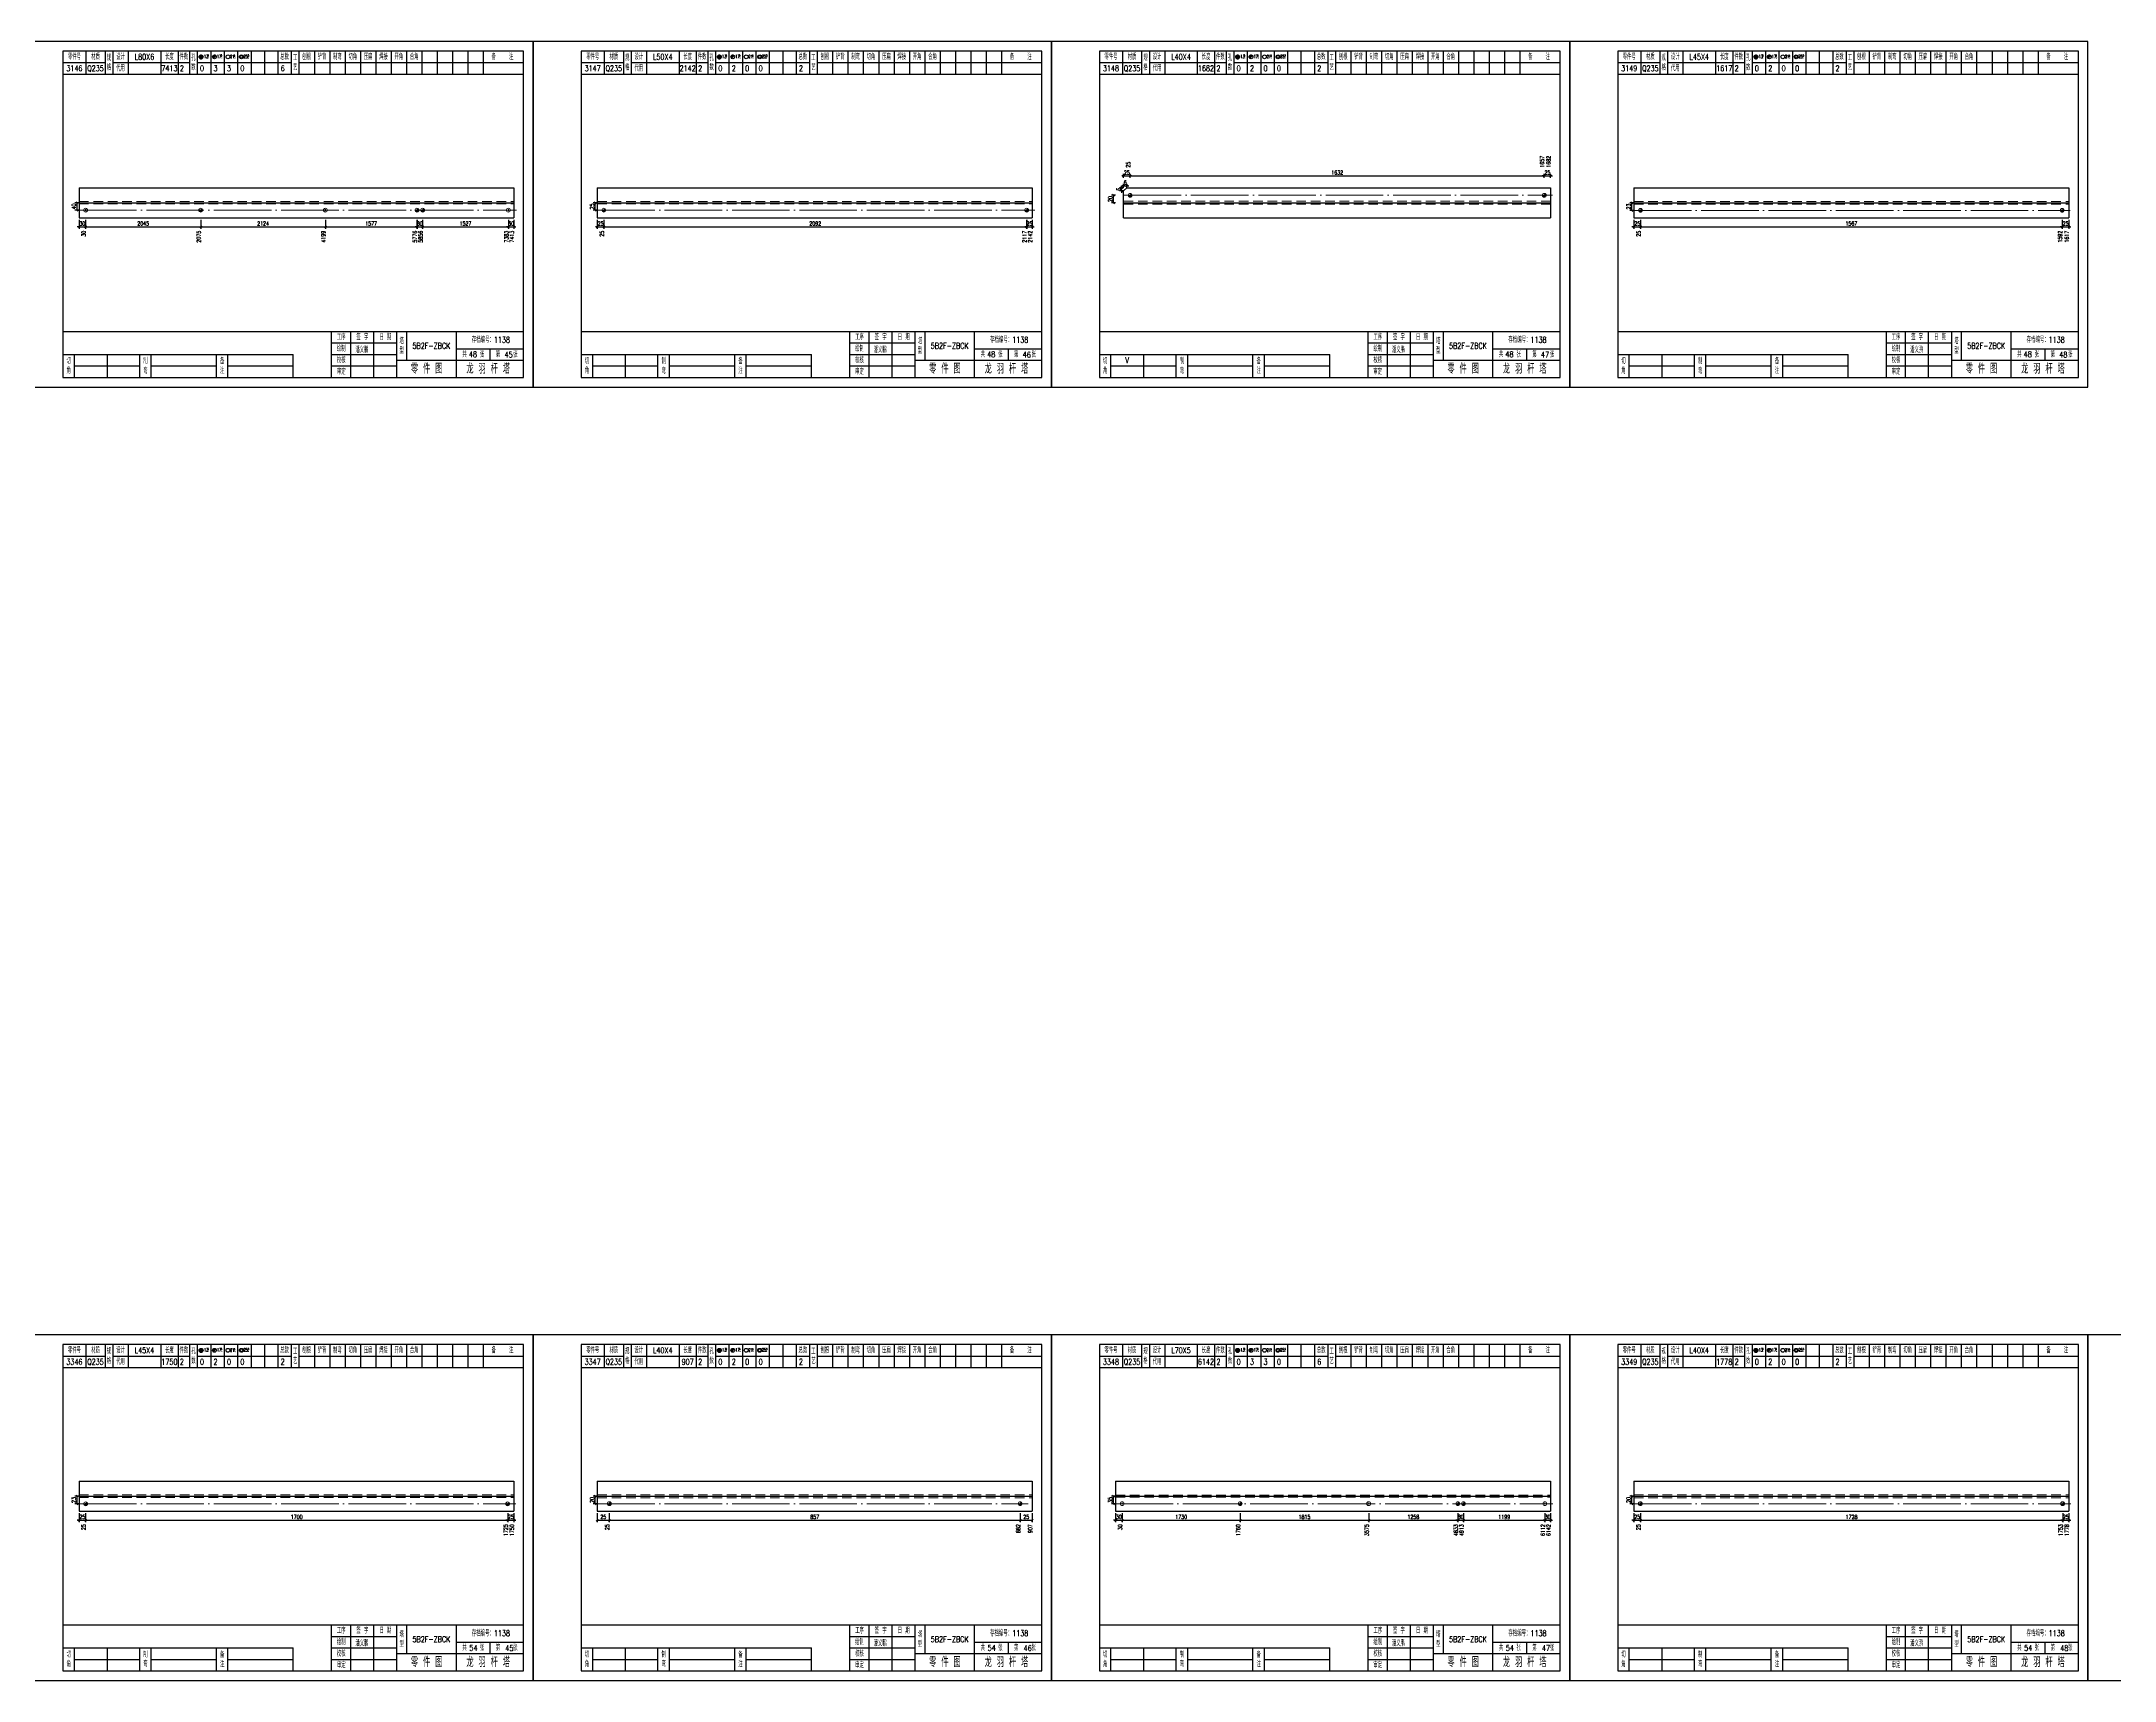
# Model space of a CAD drawing. Header units: millimetres. Extents: x 0 to 30240, y -10896 to -1348.
# Drawn here: x 11894 to 12974, y -10043 to -9189 of the extents above; entities that cross this region are included whole.
import ezdxf
from ezdxf.enums import TextEntityAlignment as Align

# ---------------------------------------------------------------- set-up
doc = ezdxf.new("R2010")
doc.units = ezdxf.units.MM
doc.header["$LTSCALE"] = 20
doc.header["$PDMODE"] = 1
doc.linetypes.add('DASHDOT2X', pattern=[1.75, 1.5, -0.125, 0, -0.125])
doc.linetypes.add('HIDDEN', pattern=[0.375, 0.25, -0.125])
for name, color, linetype, lineweight in [('1', 7, 'Continuous', 25), ('11', 3, 'Continuous', 13), ('2', 1, 'HIDDEN', 13), ('5', 1, 'Continuous', 13), ('7', 2, 'DASHDOT2X', 13)]:
    doc.layers.add(name, color=color, linetype=linetype, lineweight=lineweight)
doc.styles.get("Standard").update_dxf_attribs({"font": 'simplex', "width": 0.7, "bigfont": 'gbhzfs.shx'})
doc.styles.add('SYMBOL_TXT', font='txt.shx', dxfattribs={"width": 0.6})
doc.styles.add('TITLE_TXT', font='simplex.shx', dxfattribs={"width": 0.75, "height": 2.5, "bigfont": 'gbhzfs.shx'})
doc.dimstyles.get("Standard").update_dxf_attribs({"dimtxt": 2.1, "dimasz": 1, "dimexe": 1.05, "dimexo": 0, "dimgap": 0.63, "dimtad": 1, "dimzin": 0, "dimdsep": 46, "dimtxsty": 'standard', "dimblk": 'OBLIQUE', "dimblk1": 'OBLIQUE', "dimblk2": 'OBLIQUE', "dimcen": 0.09, "dimadec": 0, "dimazin": 0, "dimtfac": 1, "dimtdec": 1, "dimtix": 1, "dimtmove": 0, "dimatfit": 3, "dimfxl": 0, "dimtolj": 1, "dimtzin": 0, "dimarcsym": 0})
pattern_1 = [(0, (-3, 0), (0, 0.0125), [])]

# ---------------------------------------------------------------- blocks, each defined once
blk = doc.blocks.new('M12_HOLE')
h = blk.add_hatch()
h.set_pattern_fill('LINE', scale=0.1, style=0)
h.set_pattern_definition(pattern_1)
h.paths.add_polyline_path([(-5, 0, 1), (-1, 0, 1)])
at = {"color": 7}
blk.add_circle((-3, 0), 2, dxfattribs=at)
at = {"color": 7, "attachment_point": 1, "style": 'SYMBOL_TXT'}
for s, insert, char_height, width in [('13\\f??|b0|i0|c0|p54;.', (-0.1, 2.1), 3.5, 5.707), ('5', (3.7, 2.3), 1.8, 2.931)]:
    blk.add_mtext(s, dxfattribs=dict(at, insert=insert, char_height=char_height, width=width))
blk = doc.blocks.new('M16_HOLE')
h = blk.add_hatch()
h.set_pattern_fill('LINE', scale=0.1, style=0)
h.set_pattern_definition(pattern_1)
h.paths.add_polyline_path([(-1.6, 1.4, 0.668179), (-5, 0, 0.198912), (-4.4, -1.4)])
at = {"color": 7}
blk.add_circle((-3, 0), 2, dxfattribs=at)
at = {"color": 7, "attachment_point": 1, "style": 'SYMBOL_TXT'}
for s, insert, char_height, width in [('17.', (-0.4, 2.1), 3.5, 6.316), ('5', (3.6, 2.3), 1.8, 1.822)]:
    blk.add_mtext(s, dxfattribs=dict(at, insert=insert, char_height=char_height, width=width))
blk = doc.blocks.new('M20_HOLE')
at = {"color": 7}
blk.add_circle((-3, 0), 2, dxfattribs=at)
at = {"color": 7, "attachment_point": 1, "style": 'SYMBOL_TXT'}
for s, insert, char_height, width in [('21.', (-0.7, 2), 3.5, 6.074), ('5', (3.3, 2), 1.8, 1.458)]:
    blk.add_mtext(s, dxfattribs=dict(at, insert=insert, char_height=char_height, width=width))
blk = doc.blocks.new('M24_HOLE')
at = {"color": 7}
for radius in [2, 1.5]:
    blk.add_circle((-3, 0), radius, dxfattribs=at)
at = {"color": 7, "attachment_point": 1, "style": 'SYMBOL_TXT'}
for s, insert, char_height, width in [('25.', (-0.7, 2.1), 3.5, 2.429), ('5', (3.9, 2.3), 1.8, 1.944)]:
    blk.add_mtext(s, dxfattribs=dict(at, insert=insert, char_height=char_height, width=width))
blk = doc.blocks.new('JgCard')
for p, q in [((270, 180), (0, 180)), ((0, 180), (0, 0)), ((265, 175), (25, 175)), ((25, 175), (25, 5)), ((37, 175), (37, 163)), ((47, 175), (47, 163)), ((51, 175), (51, 163)), ((59, 175), (59, 163)), ((76, 175), (76, 163)), ((85, 175), (85, 163)), ((91, 175), (91, 163)), ((95, 175), (95, 163)), ((102, 175), (102, 163)), ((109, 175), (109, 163)), ((116, 175), (116, 163)), ((123, 175), (123, 163)), ((130, 175), (130, 163)), ((137, 175), (137, 163)), ((144, 175), (144, 163)), ((148, 175), (148, 163)), ((156, 175), (156, 163)), ((164, 175), (164, 163)), ((172, 175), (172, 163)), ((180, 175), (180, 163)), ((188, 175), (188, 163)), ((196, 175), (196, 163)), ((204, 175), (204, 163)), ((212, 175), (212, 163)), ((220, 175), (220, 163)), ((228, 175), (228, 163)), ((236, 175), (236, 163)), ((244, 175), (244, 163)), ((265, 5), (265, 175)), ((270, 0), (270, 180)), ((25, 169), (47, 169)), ((25, 163), (265, 163)), ((51, 169), (91, 169)), ((95, 169), (144, 169)), ((148, 169), (265, 169)), ((25, 29), (265, 29)), ((165, 5), (165, 29)), ((165, 23), (199, 23)), ((175, 5), (175, 29)), ((187, 5), (187, 29)), ((199, 5), (199, 29)), ((204, 29), (204, 14)), ((230, 5), (230, 29)), ((25, 17), (145, 17)), ((31, 5), (31, 17)), ((31, 11), (65, 11)), ((48, 17), (48, 5)), ((65, 5), (65, 17)), ((71, 5), (71, 17)), ((71, 11), (105, 11)), ((105, 5), (105, 17)), ((111, 5), (111, 17)), ((111, 11), (145, 11)), ((145, 5), (145, 17)), ((165, 17), (199, 17)), ((165, 11), (199, 11)), ((199, 14), (265, 14)), ((230, 20), (265, 20)), ((247.5, 20), (247.5, 14)), ((0, 0), (270, 0)), ((25, 5), (265, 5))]:
    blk.add_line(p, q)
blk.add_lwpolyline([(96, 172, -1), (98, 172, -1)], format="xyb", close=True)
blk.add_point((145, 96))
at = {"xscale": 0.5, "yscale": 0.5, "zscale": 0.5}
for name, p in [('M12_HOLE', (98.5, 172)), ('M16_HOLE', (105.5, 172)), ('M20_HOLE', (112.5, 172)), ('M24_HOLE', (119.5, 172))]:
    blk.add_blockref(name, p, dxfattribs=at)
at = {"style": 'TITLE_TXT', "width": 0.75}
for s, height, p in [('存档编号：1138', 3.08, (238, 23.1)), ('潘义鹏', 3, (177.4, 17.9)), ('龙 羽 杆 塔', 5, (235.2, 7))]:
    blk.add_text(s, height=height, dxfattribs=at).set_placement(p)
at = {"attachment_point": 5, "style": 'TITLE_TXT'}
for s, insert, char_height, width in [('零件号', (31, 172), 3, 15), ('材质', (42, 172), 3, 8), ('设计', (55, 172), 3, 8), ('长度', (80.5, 172), 3, 8), ('件数', (88, 172), 3, 6), ('总数', (140.5, 172), 3, 7), ('工\\P艺', (146, 169), 3, 4), ('刨根', (152, 172), 3, 8), ('铲背', (160, 172), 3, 8), ('制弯', (168, 172), 3, 8), ('切角', (176, 172), 3, 8), ('压扁', (184, 172), 3, 8), ('焊接', (192, 172), 3, 8), ('开角', (200, 172), 3, 8), ('合角', (208, 172), 3, 8), ('备    注', (254, 172), 3, 22), ('规格', (49, 169), 3, 4), ('代用', (55, 166), 3, 8), ('孔数', (93, 169), 3, 4), ('绘制', (170, 20), 3, 10), ('工序', (170, 26), 3, 10), ('签 字', (181, 26), 3, 12), ('日 期', (193, 26), 3, 12), ('塔\\P型', (201.5, 21.5), 3, 5), ('切\\P角', (28, 11), 3, 6), ('制\\P弯', (68, 11), 3, 6), ('备\\P注', (108, 11), 3, 6), ('校核', (170, 14), 3, 10), ('零 件 图', (214.5, 9.5), 5, 31), ('共    张', (238.8, 17), 3, 17.5), ('第    张', (256.2, 17), 3, 17.5), ('审定', (170, 8), 3, 10)]:
    blk.add_mtext(s, dxfattribs=dict(at, insert=insert, char_height=char_height, width=width))
blk = doc.blocks.new('M16')
for p, q in [((-0.7, -0.7), (0.7, 0.7)), ((-0.4, 0), (0.4, 0)), ((0, 0.4), (0, -0.4))]:
    blk.add_line(p, q)
blk.add_circle((0, 0), 1)
for radius in [0.8, 0.6, 0.4, 0.2]:
    blk.add_arc((0, 0), radius, 225, 45)
blk = doc.blocks.new('_Oblique')
at = {"color": 0, "linetype": 'ByBlock', "lineweight": -2}
blk.add_line((-0.5, -0.5), (0.5, 0.5), dxfattribs=at)
blk = doc.blocks.new('*D5179')
at = {"layer": '11', "color": 0, "lineweight": -2}
for p, q in [((11913.4, -9955.6), (11913.4, -9960.4)), ((11916.8, -9955.6), (11916.8, -9960.4)), ((11913.4, -9959.3), (11912.4, -9959.3)), ((11913.4, -9959.3), (11916.8, -9959.3)), ((11916.8, -9959.3), (11917.8, -9959.3))]:
    blk.add_line(p, q, dxfattribs=at)
at = {"layer": 'Defpoints', "color": 0}
for p in [(11913.4, -9955.6), (11916.8, -9955.6), (11916.8, -9959.3)]:
    blk.add_point(p, dxfattribs=at)
at = {"layer": '11', "color": 0, "lineweight": -2}
blk.add_blockref('_Oblique', (11913.4, -9959.3), dxfattribs=at)
at = {"layer": '11', "color": 0, "lineweight": -2, "rotation": 180}
blk.add_blockref('_Oblique', (11916.8, -9959.3), dxfattribs=at)
at = {"layer": '11', "color": 0, "insert": (11915.1, -9957.6), "char_height": 2.1, "attachment_point": 5}
blk.add_mtext('\\A1;25', dxfattribs=at)
blk = doc.blocks.new('*D5181')
at = {"layer": '11', "color": 0, "lineweight": -2}
for p, q in [((12136.8, -9955.6), (12136.8, -9960.4)), ((12140, -9955.6), (12140, -9960.4)), ((12136.8, -9959.3), (12135.8, -9959.3)), ((12136.8, -9959.3), (12140, -9959.3)), ((12140, -9959.3), (12141, -9959.3))]:
    blk.add_line(p, q, dxfattribs=at)
at = {"layer": 'Defpoints', "color": 0}
for p in [(12136.8, -9955.6), (12140, -9955.6), (12140, -9959.3)]:
    blk.add_point(p, dxfattribs=at)
at = {"layer": '11', "color": 0, "lineweight": -2}
blk.add_blockref('_Oblique', (12136.8, -9959.3), dxfattribs=at)
at = {"layer": '11', "color": 0, "lineweight": -2, "rotation": 180}
blk.add_blockref('_Oblique', (12140, -9959.3), dxfattribs=at)
at = {"layer": '11', "color": 0, "insert": (12138.4, -9957.6), "char_height": 2.1, "attachment_point": 5}
blk.add_mtext('\\A1;25', dxfattribs=at)
blk = doc.blocks.new('M20')
for p, q in [((-0.5, 0), (0.5, 0)), ((0, -0.5), (0, 0.5))]:
    blk.add_line(p, q)
blk.add_circle((0, 0), 1)
blk = doc.blocks.new('*D5187')
at = {"layer": '11', "color": 0, "lineweight": -2}
for p, q in [((12453.4, -9955.6), (12453.4, -9960.4)), ((12456.8, -9955.6), (12456.8, -9960.4)), ((12453.4, -9959.3), (12452.4, -9959.3)), ((12453.4, -9959.3), (12456.8, -9959.3)), ((12456.8, -9959.3), (12457.8, -9959.3))]:
    blk.add_line(p, q, dxfattribs=at)
at = {"layer": 'Defpoints', "color": 0}
for p in [(12453.4, -9955.6), (12456.8, -9955.6), (12456.8, -9959.3)]:
    blk.add_point(p, dxfattribs=at)
at = {"layer": '11', "color": 0, "lineweight": -2}
blk.add_blockref('_Oblique', (12453.4, -9959.3), dxfattribs=at)
at = {"layer": '11', "color": 0, "lineweight": -2, "rotation": 180}
blk.add_blockref('_Oblique', (12456.8, -9959.3), dxfattribs=at)
at = {"layer": '11', "color": 0, "insert": (12455.1, -9957.6), "char_height": 2.1, "attachment_point": 5}
blk.add_mtext('\\A1;30', dxfattribs=at)
blk = doc.blocks.new('*D5191')
at = {"layer": '11', "color": 0, "lineweight": -2}
for p, q in [((12631.7, -9955.6), (12631.7, -9960.4)), ((12634.7, -9955.6), (12634.7, -9960.4)), ((12631.7, -9959.3), (12630.7, -9959.3)), ((12631.7, -9959.3), (12634.7, -9959.3)), ((12634.7, -9959.3), (12635.7, -9959.3))]:
    blk.add_line(p, q, dxfattribs=at)
at = {"layer": 'Defpoints', "color": 0}
for p in [(12631.7, -9955.6), (12634.7, -9955.6), (12634.7, -9959.3)]:
    blk.add_point(p, dxfattribs=at)
at = {"layer": '11', "color": 0, "lineweight": -2}
blk.add_blockref('_Oblique', (12631.7, -9959.3), dxfattribs=at)
at = {"layer": '11', "color": 0, "lineweight": -2, "rotation": 180}
blk.add_blockref('_Oblique', (12634.7, -9959.3), dxfattribs=at)
at = {"layer": '11', "color": 0, "insert": (12633.2, -9957.6), "char_height": 2.1, "attachment_point": 5}
blk.add_mtext('\\A1;80', dxfattribs=at)
blk = doc.blocks.new('*D5193')
at = {"layer": '11', "color": 0, "lineweight": -2}
for p, q in [((12677.1, -9955.6), (12677.1, -9960.4)), ((12680, -9955.6), (12680, -9960.4)), ((12677.1, -9959.3), (12676.1, -9959.3)), ((12677.1, -9959.3), (12680, -9959.3)), ((12680, -9959.3), (12681, -9959.3))]:
    blk.add_line(p, q, dxfattribs=at)
at = {"layer": 'Defpoints', "color": 0}
for p in [(12677.1, -9955.6), (12680, -9955.6), (12680, -9959.3)]:
    blk.add_point(p, dxfattribs=at)
at = {"layer": '11', "color": 0, "lineweight": -2}
blk.add_blockref('_Oblique', (12677.1, -9959.3), dxfattribs=at)
at = {"layer": '11', "color": 0, "lineweight": -2, "rotation": 180}
blk.add_blockref('_Oblique', (12680, -9959.3), dxfattribs=at)
at = {"layer": '11', "color": 0, "insert": (12678.5, -9957.6), "char_height": 2.1, "attachment_point": 5}
blk.add_mtext('\\A1;30', dxfattribs=at)
blk = doc.blocks.new('*D5195')
at = {"layer": '11', "color": 0, "lineweight": -2}
for p, q in [((12723.4, -9955.6), (12723.4, -9960.4)), ((12726.8, -9955.6), (12726.8, -9960.4)), ((12723.4, -9959.3), (12722.4, -9959.3)), ((12723.4, -9959.3), (12726.8, -9959.3)), ((12726.8, -9959.3), (12727.8, -9959.3))]:
    blk.add_line(p, q, dxfattribs=at)
at = {"layer": 'Defpoints', "color": 0}
for p in [(12723.4, -9955.6), (12726.8, -9955.6), (12726.8, -9959.3)]:
    blk.add_point(p, dxfattribs=at)
at = {"layer": '11', "color": 0, "lineweight": -2}
blk.add_blockref('_Oblique', (12723.4, -9959.3), dxfattribs=at)
at = {"layer": '11', "color": 0, "lineweight": -2, "rotation": 180}
blk.add_blockref('_Oblique', (12726.8, -9959.3), dxfattribs=at)
at = {"layer": '11', "color": 0, "insert": (12725.1, -9957.6), "char_height": 2.1, "attachment_point": 5}
blk.add_mtext('\\A1;25', dxfattribs=at)
blk = doc.blocks.new('*D5197')
at = {"layer": '11', "color": 0, "lineweight": -2}
for p, q in [((12946.9, -9955.6), (12946.9, -9960.4)), ((12950, -9955.6), (12950, -9960.4)), ((12946.9, -9959.3), (12945.9, -9959.3)), ((12946.9, -9959.3), (12950, -9959.3)), ((12950, -9959.3), (12951, -9959.3))]:
    blk.add_line(p, q, dxfattribs=at)
at = {"layer": 'Defpoints', "color": 0}
for p in [(12946.9, -9955.6), (12950, -9955.6), (12950, -9959.3)]:
    blk.add_point(p, dxfattribs=at)
at = {"layer": '11', "color": 0, "lineweight": -2}
blk.add_blockref('_Oblique', (12946.9, -9959.3), dxfattribs=at)
at = {"layer": '11', "color": 0, "lineweight": -2, "rotation": 180}
blk.add_blockref('_Oblique', (12950, -9959.3), dxfattribs=at)
at = {"layer": '11', "color": 0, "insert": (12948.4, -9957.6), "char_height": 2.1, "attachment_point": 5}
blk.add_mtext('\\A1;25', dxfattribs=at)
blk = doc.blocks.new('*D5701')
at = {"layer": '11', "color": 0, "lineweight": -2}
for p, q in [((11913.4, -9285.6), (11912.4, -9285.6)), ((11913.4, -9282), (11913.4, -9286.7)), ((11913.4, -9285.6), (11916.8, -9285.6)), ((11916.8, -9282), (11916.8, -9286.7)), ((11916.8, -9285.6), (11917.8, -9285.6))]:
    blk.add_line(p, q, dxfattribs=at)
at = {"layer": 'Defpoints', "color": 0}
for p in [(11913.4, -9282), (11916.8, -9282), (11916.8, -9285.6)]:
    blk.add_point(p, dxfattribs=at)
at = {"layer": '11', "color": 0, "lineweight": -2}
blk.add_blockref('_Oblique', (11913.4, -9285.6), dxfattribs=at)
at = {"layer": '11', "color": 0, "lineweight": -2, "rotation": 180}
blk.add_blockref('_Oblique', (11916.8, -9285.6), dxfattribs=at)
at = {"layer": '11', "color": 0, "insert": (11915.1, -9284), "char_height": 2.1, "attachment_point": 5}
blk.add_mtext('\\A1;30', dxfattribs=at)
blk = doc.blocks.new('*D5705')
at = {"layer": '11', "color": 0, "lineweight": -2}
for p, q in [((12089.5, -9285.6), (12088.5, -9285.6)), ((12089.5, -9282), (12089.5, -9286.7)), ((12089.5, -9285.6), (12092.4, -9285.6)), ((12092.4, -9282), (12092.4, -9286.7)), ((12092.4, -9285.6), (12093.4, -9285.6))]:
    blk.add_line(p, q, dxfattribs=at)
at = {"layer": 'Defpoints', "color": 0}
for p in [(12089.5, -9282), (12092.4, -9282), (12092.4, -9285.6)]:
    blk.add_point(p, dxfattribs=at)
at = {"layer": '11', "color": 0, "lineweight": -2}
blk.add_blockref('_Oblique', (12089.5, -9285.6), dxfattribs=at)
at = {"layer": '11', "color": 0, "lineweight": -2, "rotation": 180}
blk.add_blockref('_Oblique', (12092.4, -9285.6), dxfattribs=at)
at = {"layer": '11', "color": 0, "insert": (12090.9, -9284), "char_height": 2.1, "attachment_point": 5}
blk.add_mtext('\\A1;80', dxfattribs=at)
blk = doc.blocks.new('*D5707')
at = {"layer": '11', "color": 0, "lineweight": -2}
for p, q in [((12137.1, -9285.6), (12136.1, -9285.6)), ((12137.1, -9282), (12137.1, -9286.7)), ((12137.1, -9285.6), (12140, -9285.6)), ((12140, -9282), (12140, -9286.7)), ((12140, -9285.6), (12141, -9285.6))]:
    blk.add_line(p, q, dxfattribs=at)
at = {"layer": 'Defpoints', "color": 0}
for p in [(12137.1, -9282), (12140, -9282), (12140, -9285.6)]:
    blk.add_point(p, dxfattribs=at)
at = {"layer": '11', "color": 0, "lineweight": -2}
blk.add_blockref('_Oblique', (12137.1, -9285.6), dxfattribs=at)
at = {"layer": '11', "color": 0, "lineweight": -2, "rotation": 180}
blk.add_blockref('_Oblique', (12140, -9285.6), dxfattribs=at)
at = {"layer": '11', "color": 0, "insert": (12138.5, -9284), "char_height": 2.1, "attachment_point": 5}
blk.add_mtext('\\A1;30', dxfattribs=at)
blk = doc.blocks.new('*D5709')
at = {"layer": '11', "color": 0, "lineweight": -2}
for p, q in [((12183.4, -9285.6), (12182.4, -9285.6)), ((12183.4, -9282), (12183.4, -9286.7)), ((12183.4, -9285.6), (12186.8, -9285.6)), ((12186.8, -9282), (12186.8, -9286.7)), ((12186.8, -9285.6), (12187.8, -9285.6))]:
    blk.add_line(p, q, dxfattribs=at)
at = {"layer": 'Defpoints', "color": 0}
for p in [(12183.4, -9282), (12186.8, -9282), (12186.8, -9285.6)]:
    blk.add_point(p, dxfattribs=at)
at = {"layer": '11', "color": 0, "lineweight": -2}
blk.add_blockref('_Oblique', (12183.4, -9285.6), dxfattribs=at)
at = {"layer": '11', "color": 0, "lineweight": -2, "rotation": 180}
blk.add_blockref('_Oblique', (12186.8, -9285.6), dxfattribs=at)
at = {"layer": '11', "color": 0, "insert": (12185.1, -9284), "char_height": 2.1, "attachment_point": 5}
blk.add_mtext('\\A1;25', dxfattribs=at)
blk = doc.blocks.new('*D5711')
at = {"layer": '11', "color": 0, "lineweight": -2}
for p, q in [((12407.1, -9285.6), (12406.1, -9285.6)), ((12407.1, -9282), (12407.1, -9286.7)), ((12407.1, -9285.6), (12410, -9285.6)), ((12410, -9282), (12410, -9286.7)), ((12410, -9285.6), (12411, -9285.6))]:
    blk.add_line(p, q, dxfattribs=at)
at = {"layer": 'Defpoints', "color": 0}
for p in [(12407.1, -9282), (12410, -9282), (12410, -9285.6)]:
    blk.add_point(p, dxfattribs=at)
at = {"layer": '11', "color": 0, "lineweight": -2}
blk.add_blockref('_Oblique', (12407.1, -9285.6), dxfattribs=at)
at = {"layer": '11', "color": 0, "lineweight": -2, "rotation": 180}
blk.add_blockref('_Oblique', (12410, -9285.6), dxfattribs=at)
at = {"layer": '11', "color": 0, "insert": (12408.5, -9284), "char_height": 2.1, "attachment_point": 5}
blk.add_mtext('\\A1;25', dxfattribs=at)
blk = doc.blocks.new('*D5713')
at = {"layer": '11', "color": 0, "lineweight": -2}
for p, q in [((12457.6, -9259.1), (12456.6, -9259.1)), ((12457.6, -9260.1), (12457.6, -9258)), ((12457.6, -9259.1), (12461, -9259.1)), ((12461, -9260.1), (12461, -9258)), ((12461, -9259.1), (12462, -9259.1))]:
    blk.add_line(p, q, dxfattribs=at)
at = {"layer": 'Defpoints', "color": 0}
for p in [(12457.6, -9260.1), (12461, -9259.1), (12461, -9260.1)]:
    blk.add_point(p, dxfattribs=at)
at = {"layer": '11', "color": 0, "lineweight": -2}
blk.add_blockref('_Oblique', (12457.6, -9259.1), dxfattribs=at)
at = {"layer": '11', "color": 0, "lineweight": -2, "rotation": 180}
blk.add_blockref('_Oblique', (12461, -9259.1), dxfattribs=at)
at = {"layer": '11', "color": 0, "insert": (12459.3, -9257.4), "char_height": 2.1, "attachment_point": 5}
blk.add_mtext('\\A1;25', dxfattribs=at)
blk = doc.blocks.new('*D5715')
at = {"layer": '11', "color": 0, "lineweight": -2}
for p, q in [((12676.7, -9259.1), (12675.7, -9259.1)), ((12676.7, -9260.1), (12676.7, -9258)), ((12676.7, -9259.1), (12680, -9259.1)), ((12680, -9260.1), (12680, -9258)), ((12680, -9259.1), (12681, -9259.1))]:
    blk.add_line(p, q, dxfattribs=at)
at = {"layer": 'Defpoints', "color": 0}
for p in [(12676.7, -9260.1), (12680, -9259.1), (12680, -9260.1)]:
    blk.add_point(p, dxfattribs=at)
at = {"layer": '11', "color": 0, "lineweight": -2}
blk.add_blockref('_Oblique', (12676.7, -9259.1), dxfattribs=at)
at = {"layer": '11', "color": 0, "lineweight": -2, "rotation": 180}
blk.add_blockref('_Oblique', (12680, -9259.1), dxfattribs=at)
at = {"layer": '11', "color": 0, "insert": (12678.4, -9257.4), "char_height": 2.1, "attachment_point": 5}
blk.add_mtext('\\A1;25', dxfattribs=at)
blk = doc.blocks.new('*D5716')
at = {"layer": '11', "color": 0, "lineweight": -2}
for p, q in [((12457.6, -9265.4), (12455.5, -9265.4)), ((12456.5, -9265.4), (12456.5, -9264.4)), ((12456.5, -9266.9), (12456.5, -9265.4)), ((12457.6, -9266.9), (12455.5, -9266.9)), ((12456.5, -9266.9), (12456.5, -9267.9))]:
    blk.add_line(p, q, dxfattribs=at)
at = {"layer": 'Defpoints', "color": 0}
for p in [(12456.5, -9265.4), (12457.6, -9265.4), (12457.6, -9266.9)]:
    blk.add_point(p, dxfattribs=at)
at = {"layer": '11', "color": 0, "lineweight": -2}
for p, rotation in [((12456.5, -9265.4), 270), ((12456.5, -9266.9), 90)]:
    blk.add_blockref('_Oblique', p, dxfattribs=dict(at, rotation=rotation))
at = {"layer": '11', "color": 0, "insert": (12454.9, -9266.1), "char_height": 2.1, "attachment_point": 5, "rotation": 90}
blk.add_mtext('\\A1;6', dxfattribs=at)
blk = doc.blocks.new('*D5717')
at = {"layer": '11', "color": 0, "lineweight": -2}
for p, q in [((12457.6, -9264.3), (12456.6, -9264.3)), ((12457.6, -9265.4), (12457.6, -9263.3)), ((12457.6, -9264.3), (12459.3, -9264.3)), ((12459.3, -9265.4), (12459.3, -9263.3)), ((12459.3, -9264.3), (12460.3, -9264.3))]:
    blk.add_line(p, q, dxfattribs=at)
at = {"layer": 'Defpoints', "color": 0}
for p in [(12457.6, -9265.4), (12459.3, -9264.3), (12459.3, -9265.4)]:
    blk.add_point(p, dxfattribs=at)
at = {"layer": '11', "color": 0, "lineweight": -2}
blk.add_blockref('_Oblique', (12457.6, -9264.3), dxfattribs=at)
at = {"layer": '11', "color": 0, "lineweight": -2, "rotation": 180}
blk.add_blockref('_Oblique', (12459.3, -9264.3), dxfattribs=at)
at = {"layer": '11', "color": 0, "insert": (12458.4, -9262.6), "char_height": 2.1, "attachment_point": 5}
blk.add_mtext('\\A1;6', dxfattribs=at)
blk = doc.blocks.new('*D5719')
at = {"layer": '11', "color": 0, "lineweight": -2}
for p, q in [((12723.4, -9285.6), (12722.4, -9285.6)), ((12723.4, -9282), (12723.4, -9286.7)), ((12723.4, -9285.6), (12726.9, -9285.6)), ((12726.9, -9282), (12726.9, -9286.7)), ((12726.9, -9285.6), (12727.9, -9285.6))]:
    blk.add_line(p, q, dxfattribs=at)
at = {"layer": 'Defpoints', "color": 0}
for p in [(12723.4, -9282), (12726.9, -9282), (12726.9, -9285.6)]:
    blk.add_point(p, dxfattribs=at)
at = {"layer": '11', "color": 0, "lineweight": -2}
blk.add_blockref('_Oblique', (12723.4, -9285.6), dxfattribs=at)
at = {"layer": '11', "color": 0, "lineweight": -2, "rotation": 180}
blk.add_blockref('_Oblique', (12726.9, -9285.6), dxfattribs=at)
at = {"layer": '11', "color": 0, "insert": (12725.2, -9284), "char_height": 2.1, "attachment_point": 5}
blk.add_mtext('\\A1;25', dxfattribs=at)
blk = doc.blocks.new('*D5721')
at = {"layer": '11', "color": 0, "lineweight": -2}
for p, q in [((12946.5, -9285.6), (12945.5, -9285.6)), ((12946.5, -9282), (12946.5, -9286.7)), ((12946.5, -9285.6), (12950, -9285.6)), ((12950, -9282), (12950, -9286.7)), ((12950, -9285.6), (12951, -9285.6))]:
    blk.add_line(p, q, dxfattribs=at)
at = {"layer": 'Defpoints', "color": 0}
for p in [(12946.5, -9282), (12950, -9282), (12950, -9285.6)]:
    blk.add_point(p, dxfattribs=at)
at = {"layer": '11', "color": 0, "lineweight": -2}
blk.add_blockref('_Oblique', (12946.5, -9285.6), dxfattribs=at)
at = {"layer": '11', "color": 0, "lineweight": -2, "rotation": 180}
blk.add_blockref('_Oblique', (12950, -9285.6), dxfattribs=at)
at = {"layer": '11', "color": 0, "insert": (12948.3, -9284), "char_height": 2.1, "attachment_point": 5}
blk.add_mtext('\\A1;25', dxfattribs=at)

msp = doc.modelspace()

# ---------------------------------------------------------------- linework, layer by layer
at = {"layer": '1'}
for p, q in [((11913.4, -9265.367), (11913.4, -9280.907)), ((11913.4, -9265.367), (12140, -9265.367)), ((12140, -9265.367), (12140, -9280.907)), ((12183.4, -9265.367), (12183.4, -9280.907)), ((12183.4, -9265.367), (12410, -9265.367)), ((12410, -9265.367), (12410, -9280.907)), ((12457.6, -9266.921), (12459.251, -9265.367)), ((12459.251, -9265.367), (12680, -9265.367)), ((12680, -9265.367), (12680, -9280.907)), ((12723.4, -9265.367), (12723.4, -9280.907)), ((12723.4, -9265.367), (12950, -9265.367)), ((12950, -9265.367), (12950, -9280.907)), ((11913.4, -9273.137), (12140, -9273.137)), ((12183.4, -9273.137), (12410, -9273.137)), ((12457.6, -9273.137), (12457.6, -9266.921)), ((12457.6, -9280.907), (12457.6, -9273.137)), ((12457.6, -9273.137), (12680, -9273.137)), ((12723.4, -9273.137), (12950, -9273.137)), ((11913.4, -9280.907), (12140, -9280.907)), ((12183.4, -9280.907), (12410, -9280.907)), ((12457.6, -9280.907), (12680, -9280.907)), ((12723.4, -9280.907), (12950, -9280.907)), ((11913.4, -9939.048), (11913.4, -9954.588)), ((11913.4, -9939.048), (12140, -9939.048)), ((12140, -9939.048), (12140, -9954.588)), ((12183.4, -9939.048), (12183.4, -9954.588)), ((12183.4, -9939.048), (12410, -9939.048)), ((12410, -9939.048), (12410, -9954.588)), ((12453.4, -9939.048), (12453.4, -9954.588)), ((12453.4, -9939.048), (12680, -9939.048)), ((12680, -9939.048), (12680, -9954.588)), ((12723.4, -9939.048), (12723.4, -9954.588)), ((12723.4, -9939.048), (12950, -9939.048)), ((12950, -9939.048), (12950, -9954.588)), ((11913.4, -9946.818), (12140, -9946.818)), ((11913.4, -9954.588), (12140, -9954.588)), ((12183.4, -9946.818), (12410, -9946.818)), ((12183.4, -9954.588), (12410, -9954.588)), ((12453.4, -9946.818), (12680, -9946.818)), ((12453.4, -9954.588), (12680, -9954.588)), ((12723.4, -9946.818), (12950, -9946.818)), ((12723.4, -9954.588), (12950, -9954.588))]:
    msp.add_line(p, q, dxfattribs=at)
at = {"layer": '2'}
for p, q in [((11913.4, -9272.554), (12140, -9272.554)), ((11913.4, -9273.72), (12140, -9273.72)), ((12183.4, -9272.516), (12410, -9272.516)), ((12183.4, -9273.759), (12410, -9273.759)), ((12457.6, -9272.36), (12680, -9272.36)), ((12457.6, -9273.914), (12680, -9273.914)), ((12723.4, -9272.447), (12950, -9272.447)), ((12723.4, -9273.828), (12950, -9273.828)), ((11913.4, -9946.128), (12140, -9946.128)), ((12183.4, -9946.041), (12410, -9946.041)), ((12453.4, -9946.263), (12680, -9946.263)), ((12723.4, -9946.041), (12950, -9946.041)), ((11913.4, -9947.509), (12140, -9947.509)), ((12183.4, -9947.595), (12410, -9947.595)), ((12453.4, -9947.373), (12680, -9947.373)), ((12723.4, -9947.595), (12950, -9947.595))]:
    msp.add_line(p, q, dxfattribs=at)
at = {"layer": '7'}
for p, q in [((11913.4, -9277.022), (12141.26, -9277.022)), ((12183.4, -9277.022), (12411.26, -9277.022)), ((12457.6, -9269.252), (12680.947, -9269.252)), ((12723.4, -9277.109), (12950.721, -9277.109)), ((11913.4, -9950.79), (12140.951, -9950.79)), ((12183.4, -9950.703), (12407.915, -9950.703)), ((12453.4, -9950.703), (12681.26, -9950.703)), ((12723.4, -9950.703), (12951.05, -9950.703))]:
    msp.add_line(p, q, dxfattribs=at)

# ---------------------------------------------------------------- block references
at = {"layer": '1'}
for p in [(11880, -9369.137), (12150, -9369.137), (12420, -9369.137), (12690, -9369.137), (11880, -10042.818), (12150, -10042.818), (12420, -10042.818), (12690, -10042.818), (12960, -10042.818)]:
    msp.add_blockref('JgCard', p, dxfattribs=at)
at = {"layer": '5'}
for name, p in [('M20', (11916.84, -9277.022)), ('M16', (11976.826, -9277.022)), ('M20', (12041.749, -9277.022)), ('M16', (12089.458, -9277.022)), ('M16', (12092.398, -9277.022)), ('M20', (12137.06, -9277.022)), ('M16', (12186.84, -9277.022)), ('M16', (12407.06, -9277.022)), ('M16', (12461.04, -9269.252)), ('M16', (12676.747, -9269.252)), ('M16', (12726.904, -9277.109)), ('M16', (12946.521, -9277.109)), ('M16', (11916.84, -9950.79)), ('M16', (12136.751, -9950.79)), ('M16', (12189.645, -9950.703)), ('M16', (12403.715, -9950.703)), ('M20', (12456.84, -9950.703)), ('M16', (12518.337, -9950.703)), ('M20', (12585.302, -9950.703)), ('M16', (12631.717, -9950.703)), ('M16', (12634.669, -9950.703)), ('M20', (12677.06, -9950.703)), ('M16', (12726.84, -9950.703)), ('M16', (12946.85, -9950.703))]:
    msp.add_blockref(name, p, dxfattribs=at)

# ---------------------------------------------------------------- texts
at = {"style": 'TITLE_TXT', "width": 0.75}
for s, p in [('48', (12116.46, -9353.604)), ('45', (12135.015, -9353.781)), ('48', (12386.46, -9353.604)), ('46', (12405.015, -9353.781)), ('48', (12656.46, -9353.604)), ('47', (12675.015, -9353.781)), ('48', (12926.46, -9353.604)), ('48', (12945.015, -9353.781)), ('54', (12116.712, -10027.328)), ('45', (12135.466, -10027.433)), ('54', (12386.712, -10027.328)), ('46', (12405.466, -10027.433)), ('54', (12656.712, -10027.328)), ('47', (12675.466, -10027.433)), ('54', (12926.712, -10027.328)), ('48', (12945.466, -10027.433))]:
    msp.add_text(s, height=3, dxfattribs=at).set_placement(p)
at = {"layer": '1', "width": 0.7}
for s, p in [('L80X6', (11947.5, -9197.137)), ('L50X4', (12217.5, -9197.137)), ('L40X4', (12487.5, -9197.137)), ('L45X4', (12757.5, -9197.137)), ('3146', (11911, -9203.137)), ('Q235', (11922, -9203.137)), ('7413', (11960.5, -9203.137)), ('2', (11967, -9203.137)), ('0', (11977.5, -9203.137)), ('3', (11984.5, -9203.137)), ('3', (11991.5, -9203.137)), ('0', (11998.5, -9203.137)), ('6', (12019.5, -9203.137)), ('3147', (12181, -9203.137)), ('Q235', (12192, -9203.137)), ('2142', (12230.5, -9203.137)), ('2', (12237, -9203.137)), ('0', (12247.5, -9203.137)), ('2', (12254.5, -9203.137)), ('0', (12261.5, -9203.137)), ('0', (12268.5, -9203.137)), ('2', (12289.5, -9203.137)), ('3148', (12451, -9203.137)), ('Q235', (12462, -9203.137)), ('1682', (12500.5, -9203.137)), ('2', (12507, -9203.137)), ('0', (12517.5, -9203.137)), ('2', (12524.5, -9203.137)), ('0', (12531.5, -9203.137)), ('0', (12538.5, -9203.137)), ('2', (12559.5, -9203.137)), ('3149', (12721, -9203.137)), ('Q235', (12732, -9203.137)), ('1617', (12770.5, -9203.137)), ('2', (12777, -9203.137)), ('0', (12787.5, -9203.137)), ('2', (12794.5, -9203.137)), ('0', (12801.5, -9203.137)), ('0', (12808.5, -9203.137)), ('2', (12829.5, -9203.137)), ('V', (12459.5, -9355.137)), ('L45X4', (11947.5, -9870.818)), ('L40X4', (12217.5, -9870.818)), ('L70X5', (12487.5, -9870.818)), ('L40X4', (12757.5, -9870.818)), ('3346', (11911, -9876.818)), ('Q235', (11922, -9876.818)), ('1750', (11960.5, -9876.818)), ('2', (11967, -9876.818)), ('0', (11977.5, -9876.818)), ('2', (11984.5, -9876.818)), ('0', (11991.5, -9876.818)), ('0', (11998.5, -9876.818)), ('2', (12019.5, -9876.818)), ('3347', (12181, -9876.818)), ('Q235', (12192, -9876.818)), ('907', (12230.5, -9876.818)), ('2', (12237, -9876.818)), ('0', (12247.5, -9876.818)), ('2', (12254.5, -9876.818)), ('0', (12261.5, -9876.818)), ('0', (12268.5, -9876.818)), ('2', (12289.5, -9876.818)), ('3348', (12451, -9876.818)), ('Q235', (12462, -9876.818)), ('6142', (12500.5, -9876.818)), ('2', (12507, -9876.818)), ('0', (12517.5, -9876.818)), ('3', (12524.5, -9876.818)), ('3', (12531.5, -9876.818)), ('0', (12538.5, -9876.818)), ('6', (12559.5, -9876.818)), ('3349', (12721, -9876.818)), ('Q235', (12732, -9876.818)), ('1778', (12770.5, -9876.818)), ('2', (12777, -9876.818)), ('0', (12787.5, -9876.818)), ('2', (12794.5, -9876.818)), ('0', (12801.5, -9876.818)), ('0', (12808.5, -9876.818)), ('2', (12829.5, -9876.818))]:
    msp.add_text(s, height=3, dxfattribs=at).set_placement(p, align=Align.MIDDLE_CENTER)
for s, p in [('25', (12461.033, -9254.867)), ('1657', (12676.694, -9254.867)), ('1682', (12680, -9254.867))]:
    msp.add_text(s, height=2.1, rotation=90, dxfattribs=at).set_placement(p)
for s, p in [('30', (11916.84, -9287.732)), ('2075', (11976.817, -9287.732)), ('4199', (12041.761, -9287.732)), ('5776', (12089.471, -9287.732)), ('5856', (12092.409, -9287.732)), ('7383', (12137.091, -9287.732)), ('7413', (12140, -9287.732)), ('25', (12186.84, -9287.732)), ('2117', (12407.039, -9287.732)), ('2142', (12410, -9287.732)), ('25', (12726.904, -9287.732)), ('1592', (12946.496, -9287.732)), ('1617', (12950, -9287.732)), ('25', (11916.84, -9961.413)), ('1725', (12136.763, -9961.413)), ('1750', (12140, -9961.413)), ('25', (12189.645, -9961.413)), ('882', (12403.755, -9961.413)), ('907', (12410, -9961.413)), ('30', (12456.84, -9961.413)), ('1760', (12518.342, -9961.413)), ('3575', (12585.313, -9961.413)), ('4833', (12631.734, -9961.413)), ('4913', (12634.685, -9961.413)), ('6112', (12677.047, -9961.413)), ('6142', (12680, -9961.413)), ('25', (12726.84, -9961.413)), ('1753', (12946.813, -9961.413)), ('1778', (12950, -9961.413))]:
    msp.add_text(s, height=2.1, rotation=90, dxfattribs=at).set_placement(p, align=Align.RIGHT)
at = {"layer": '1', "char_height": 3, "width": 26, "attachment_point": 5}
for insert in [(12097, -9347.637), (12367, -9347.637), (12637, -9347.637), (12907, -9347.637), (12097, -10021.318), (12367, -10021.318), (12637, -10021.318), (12907, -10021.318)]:
    msp.add_mtext('5B2F-ZBCK', dxfattribs=dict(at, insert=insert))

# ---------------------------------------------------------------- dimensions: what is measured, and where the dimension line sits
at = {"layer": '1'}
for base, p1, p2, text in [((11912.35, -9273.137), (11913.35, -9277.022), (11913.35, -9273.137), '40'), ((12182.35, -9273.137), (12183.35, -9277.022), (12183.35, -9273.137), '25'), ((12452.35, -9269.252), (12453.35, -9273.137), (12453.35, -9269.252), '20'), ((12722.35, -9273.137), (12723.35, -9277.109), (12723.35, -9273.137), '23'), ((11912.35, -9946.818), (11913.35, -9950.79), (11913.35, -9946.818), '23'), ((12182.35, -9946.818), (12183.35, -9950.703), (12183.35, -9946.818), '20'), ((12452.35, -9946.818), (12453.35, -9950.703), (12453.35, -9946.818), '35'), ((12722.35, -9946.818), (12723.35, -9950.703), (12723.35, -9946.818), '20')]:
    msp.add_linear_dim(base=base, p1=p1, p2=p2, angle=90, text=text, dimstyle='standard', dxfattribs=at).render()
at = {"layer": '11'}
dim = msp.add_linear_dim(base=(12456.55, -9265.367), p1=(12457.6, -9266.921), p2=(12457.6, -9265.367), angle=90, text='6', dimstyle='standard', dxfattribs=at)
dim.commit()
dim.dimension.update_dxf_attribs({"geometry": '*D5716', "text_midpoint": (12454.87, -9266.144)})
for base, p1, p2, text, picture, middle in [((12461.04, -9259.067), (12457.6, -9260.117), (12461.04, -9260.117), '25', '*D5713', (12459.32, -9257.387)), ((12459.251, -9264.317), (12457.6, -9265.367), (12459.251, -9265.367), '6', '*D5717', (12458.426, -9262.637)), ((12680, -9259.067), (12676.747, -9260.117), (12680, -9260.117), '25', '*D5715', (12678.374, -9257.387)), ((11916.84, -9285.632), (11913.4, -9281.957), (11916.84, -9281.957), '30', '*D5701', (11915.12, -9283.952)), ((12092.398, -9285.632), (12089.458, -9281.957), (12092.398, -9281.957), '80', '*D5705', (12090.928, -9283.952)), ((12140, -9285.632), (12137.06, -9281.957), (12140, -9281.957), '30', '*D5707', (12138.53, -9283.952)), ((12186.84, -9285.632), (12183.4, -9281.957), (12186.84, -9281.957), '25', '*D5709', (12185.12, -9283.952)), ((12410, -9285.632), (12407.06, -9281.957), (12410, -9281.957), '25', '*D5711', (12408.53, -9283.952)), ((12726.904, -9285.632), (12723.4, -9281.957), (12726.904, -9281.957), '25', '*D5719', (12725.152, -9283.952)), ((12950, -9285.632), (12946.521, -9281.957), (12950, -9281.957), '25', '*D5721', (12948.261, -9283.952)), ((11916.84, -9959.313), (11913.4, -9955.638), (11916.84, -9955.638), '25', '*D5179', (11915.12, -9957.633)), ((12140, -9959.313), (12136.751, -9955.638), (12140, -9955.638), '25', '*D5181', (12138.376, -9957.633)), ((12456.84, -9959.313), (12453.4, -9955.638), (12456.84, -9955.638), '30', '*D5187', (12455.12, -9957.633)), ((12634.669, -9959.313), (12631.717, -9955.638), (12634.669, -9955.638), '80', '*D5191', (12633.193, -9957.633)), ((12680, -9959.313), (12677.06, -9955.638), (12680, -9955.638), '30', '*D5193', (12678.53, -9957.633)), ((12726.84, -9959.313), (12723.4, -9955.638), (12726.84, -9955.638), '25', '*D5195', (12725.12, -9957.633)), ((12950, -9959.313), (12946.85, -9955.638), (12950, -9955.638), '25', '*D5197', (12948.425, -9957.633))]:
    dim = msp.add_linear_dim(base=base, p1=p1, p2=p2, text=text, dimstyle='standard', dxfattribs=at)
    dim.commit()
    dim.dimension.update_dxf_attribs({"geometry": picture, "text_midpoint": middle})
for base, p1, p2, text in [((12676.747, -9259.067), (12461.04, -9260.117), (12676.747, -9260.117), '1632'), ((11976.826, -9285.632), (11916.84, -9281.957), (11976.826, -9281.957), '2045'), ((12041.749, -9285.632), (11976.826, -9281.957), (12041.749, -9281.957), '2124'), ((12089.458, -9285.632), (12041.749, -9281.957), (12089.458, -9281.957), '1577'), ((12137.06, -9285.632), (12092.398, -9281.957), (12137.06, -9281.957), '1527'), ((12407.06, -9285.632), (12186.84, -9281.957), (12407.06, -9281.957), '2092'), ((12946.521, -9285.632), (12726.904, -9281.957), (12946.521, -9281.957), '1567'), ((12136.751, -9959.313), (11916.84, -9955.638), (12136.751, -9955.638), '1700'), ((12189.645, -9959.313), (12183.4, -9955.638), (12189.645, -9955.638), '25'), ((12403.715, -9959.313), (12189.645, -9955.638), (12403.715, -9955.638), '857'), ((12410, -9959.313), (12403.715, -9955.638), (12410, -9955.638), '25'), ((12518.337, -9959.313), (12456.84, -9955.638), (12518.337, -9955.638), '1730'), ((12585.302, -9959.313), (12518.337, -9955.638), (12585.302, -9955.638), '1815'), ((12631.717, -9959.313), (12585.302, -9955.638), (12631.717, -9955.638), '1258'), ((12677.06, -9959.313), (12634.669, -9955.638), (12677.06, -9955.638), '1199'), ((12946.85, -9959.313), (12726.84, -9955.638), (12946.85, -9955.638), '1728')]:
    msp.add_linear_dim(base=base, p1=p1, p2=p2, text=text, dimstyle='standard', dxfattribs=at).render()

doc.saveas('drawing.dxf')
